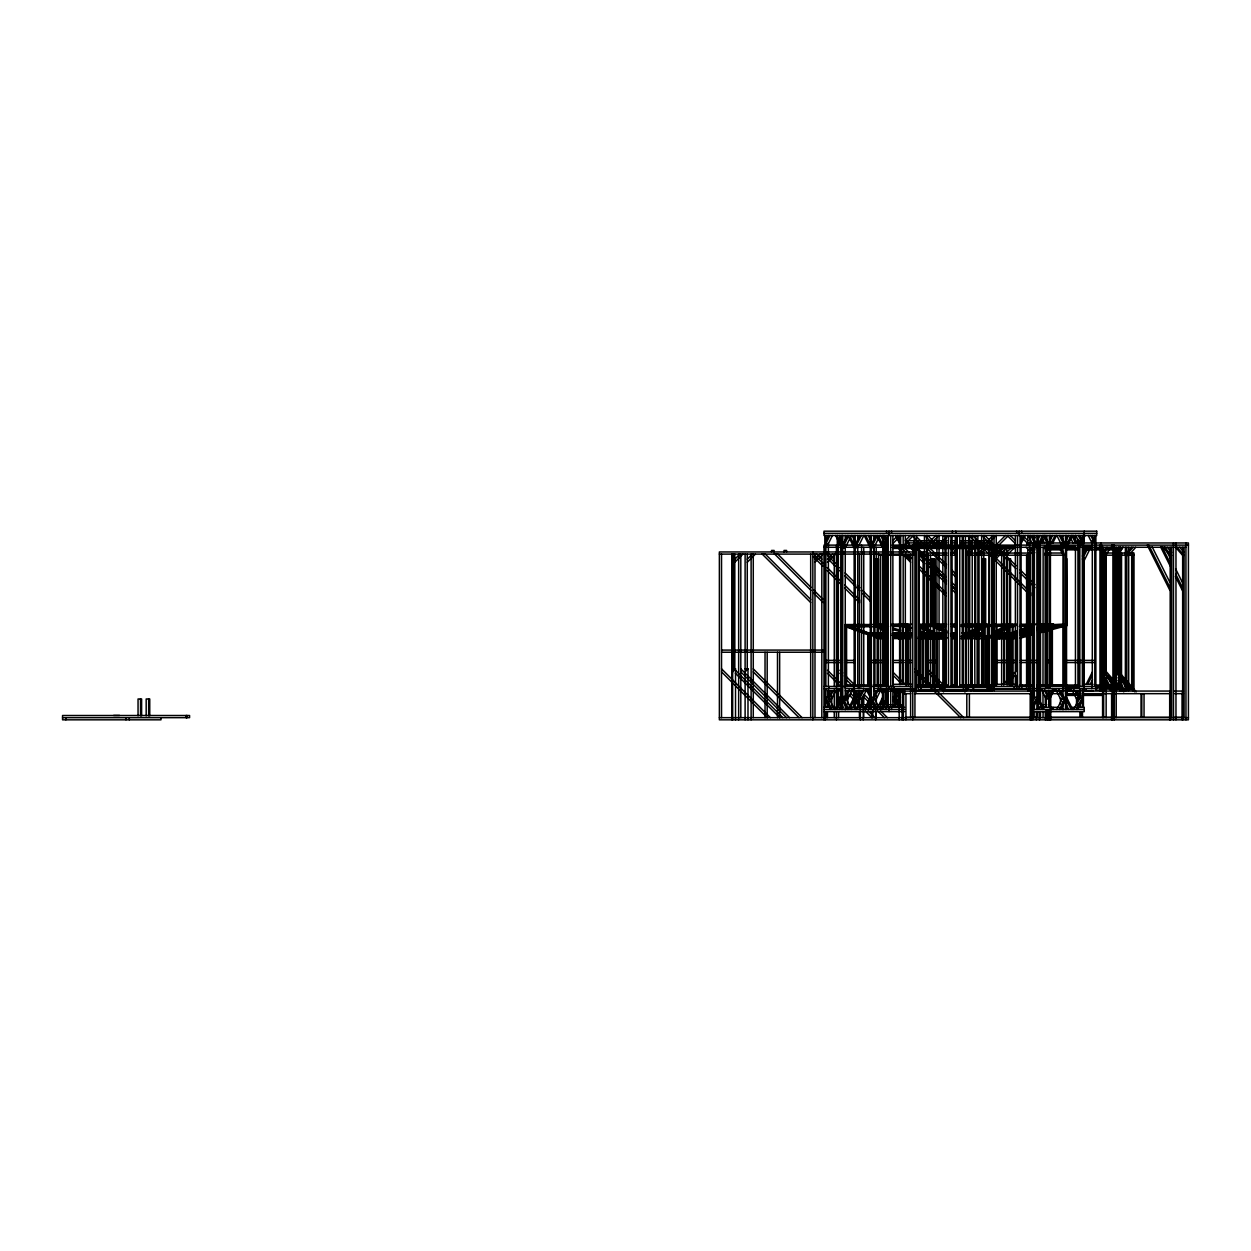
<?xml version="1.0" encoding="UTF-8"?>
<svg xmlns="http://www.w3.org/2000/svg" width="1251" height="1251" viewBox="0 0 1251 1251"><rect width="100%" height="100%" fill="white"/><g stroke="black" fill="none" stroke-linecap="round" stroke-linejoin="round"><path stroke-width="1.5" d="M874.934 684.954L874.934 626.11L877.921 626.501L877.921 634.288M875.137 558.806L875.137 624.64L877.389 624.64L877.389 558.806L874.386 558.806L874.386 624.233L888.335 624.233M876.623 624.233L876.638 558.806M877.17 638.354L877.186 686.471M877.17 634.46L877.17 626.704M878.515 624.233L878.53 558.806M931.448 625.531L931.651 581.746M931.651 577.899L931.651 558.65L934.919 558.806L934.919 624.64L933.887 624.077L933.887 585.593M931.932 624.233L931.932 558.806M933.887 581.746L933.887 558.65M934.169 624.233L934.184 558.806M984.944 558.806L984.944 624.64L982.707 624.64L982.707 558.806L985.694 558.806L985.694 624.233L961.644 637.134M996.609 634.351L996.609 684.954L996.609 634.585M1009.854 558.806L1009.854 624.64L1007.602 624.64L1007.602 558.806L1010.589 558.806L1010.605 624.233L993.419 633.444M1032.904 684.954L1032.919 626.579M1112.905 545.123L1112.905 719.825M1016.015 684.954L1016.062 675.352M1016.078 671.615L1016.265 634.992L1009.182 635.055L1009.182 684.954M873.902 625.531L874.089 624.077L887.272 631.145M912.214 632.85L892.698 632.85L901.064 637.322L900.861 638.792L898.625 638.792L898.812 637.322L892.229 633.788M933.684 625.531L933.887 624.077M876.357 625.297L876.107 626.735L848.976 626.735M893.855 635.055L894.121 633.616L911.698 633.616M844.894 625.969L845.285 624.53L874.934 624.53M847.036 626.735L847.427 625.297L870.571 625.297M868.178 634.288L868.554 632.85L886.803 632.85M880.548 637.134L880.157 638.573L887.366 638.573M880.626 638.745L881.017 637.291L845.285 624.53M926.24 638.589L926.631 637.134L926.6 686.283M934.919 634.288L935.31 632.85L936.733 633.616M940.345 637.134L939.954 638.573L938.531 637.807M941.487 637.807L941.862 636.368M941.424 638.573L941.815 637.134M910.134 634.288L910.65 632.85M919.188 634.882L926.068 638.573L926.631 637.134M825.895 540.573L828.428 535.491M829.96 535.491L825.895 543.622L828.381 543.622L832.447 535.491M838.358 540.573L840.891 535.491M842.423 535.491L838.358 543.622L840.844 543.622M842.767 544.701L847.365 535.491M848.882 535.491L842.767 547.75L845.254 547.75L851.384 535.491M855.215 544.701L859.828 535.491M861.345 535.491L855.215 547.75L857.717 547.75L863.847 535.491M871.353 544.701L875.966 535.491M877.483 535.491L871.353 547.75L873.839 547.75L879.969 535.491M883.816 544.701L886.115 540.088M886.881 541.62L883.816 547.75L886.302 547.75L887.835 544.685M829.21 695.869L831.759 690.787M833.275 690.787L829.21 698.918L831.712 698.918L835.777 690.787M835.559 709.473L841.688 697.214M837.075 709.473L841.688 700.263M845.254 695.869L847.787 690.787M839.562 709.473L842.642 703.343M851.806 688.629L851.806 690.787L847.74 698.918L845.254 698.918L849.32 690.787L849.32 688.629M848.772 707.941L854.136 697.214M850.305 707.941L854.136 700.263M852.791 707.941L855.105 703.343M859.546 695.869L862.095 690.787M866.099 688.629L866.099 690.787L862.033 698.918L859.546 698.918L863.612 690.787L863.612 688.629M864.144 709.473L870.274 697.214M865.676 709.473L870.274 700.263M873.839 695.869L876.388 690.787M868.163 709.473L871.228 703.343M880.407 688.629L880.407 690.787L876.341 698.918L873.839 698.918L877.921 690.787L877.921 688.629M878.906 704.876L882.737 697.214M880.438 704.876L882.737 700.263M881.017 709.473L887.147 697.214M882.534 709.473L887.147 700.263M885.036 709.473L886.568 706.408M895.779 704.876L899.61 697.214M898.062 703.343L899.61 700.263M1021.097 540.573L1023.631 535.491M1021.097 543.622L1025.163 535.491M1033.561 540.573L1035.249 537.179M1037.767 540.088L1040.081 535.491M1037.955 544.701L1042.568 535.491M964.693 691.881L966.319 688.629M1037.955 547.75L1044.085 535.491M1050.23 540.088L1052.529 535.491M1051.184 543.153L1055.031 535.491M1052.716 543.153L1056.548 535.491M1066.368 540.088L1068.667 535.491M1066.556 544.701L1071.153 535.491M1066.556 547.75L1072.686 535.491M1082.85 540.088L1085.149 535.491M1082.412 556.101L1086.243 548.423M1082.412 559.15L1087.776 548.423M1084.132 560.683L1090.262 548.423M1103.663 552.363L1106.212 547.281M1104.477 553.786L1107.729 547.281M1032.857 700.279L1034.389 697.214L1036.876 697.214L1033.045 704.876M1106.963 553.786L1110.216 547.281M1037.908 694.039L1039.534 690.787L1032.169 690.787M1033.045 707.941L1036.876 700.263M1116.971 550.659L1118.66 547.281M1117.753 552.16L1120.192 547.281M1119.426 553.786L1122.679 547.281M1049.761 695.869L1052.31 690.787M1049.761 698.918L1053.827 690.787L1053.827 688.629M1056.86 709.473L1062.99 697.214L1065.477 697.214L1059.347 709.473M1066.509 694.039L1068.135 688.629M1060.879 709.473L1065.477 700.263M1073.718 709.473L1079.848 697.214L1082.35 697.214L1076.22 709.473M1086.181 684.313L1092.311 672.053M1087.713 684.313L1092.311 675.102M1077.736 709.473L1082.35 700.263M1090.2 684.313L1092.498 679.7M1114.782 552.363L1119.176 547.281M1116.22 552.363L1120.615 547.281M1117.393 554.052L1123.257 547.281M1127.245 552.363L1131.639 547.281M1128.683 552.363L1133.078 547.281M1129.856 554.052L1135.72 547.281M732.664 671.912L735.525 668.863L732.664 668.863M745.111 671.912L747.989 668.863L745.111 668.863M734.822 559.197L739.904 554.099M734.822 562.246L742.953 554.099M747.269 559.197L752.367 554.099M747.269 562.246L755.416 554.099M814.995 559.197L820.077 554.099M814.995 562.246L823.127 554.099M827.458 559.197L832.54 554.099M827.458 562.246L835.59 554.099M892.87 540.573L897.952 535.491M892.87 543.622L901.001 535.491M905.333 540.573L910.415 535.491M905.333 543.622L913.465 535.491M909.039 544.983L909.039 542.84L906.084 542.918L906.084 545.061L906.115 540.729M926.6 544.701L935.811 535.491M927.961 546.39L938.86 535.491M939.063 544.701L946.96 536.804M940.424 546.39L944.505 542.293M951.776 551.097L955.592 547.281M951.855 554.052L955.92 549.987M966.757 552.363L971.855 547.281M966.757 555.413L974.904 547.281M983.786 544.701L992.997 535.491M979.22 552.363L983.036 548.548M985.163 546.39L996.046 535.491M980.581 554.052L987.367 547.281M996.249 544.701L1005.46 535.491M997.61 546.39L1008.509 535.491M994.232 552.363L999.314 547.281M994.232 555.413L1002.364 547.281M994.029 557.633L1003.224 548.423M994.029 560.683L1006.273 548.423M1006.695 552.363L1011.778 547.281M1008.056 554.052L1014.827 547.281M894.434 692.694L897.155 689.989M894.528 695.869L899.61 690.787L899.485 705.736M894.528 698.918L902.659 690.787M970.839 691.334L973.544 688.629M1003.114 684.313L1015.374 672.053M1006.164 684.313L1015.374 675.102M961.112 636.212L983.458 624.233L983.442 558.806M965.6 636.212L987.946 624.233L962.144 624.233M979.424 629.159L985.897 625.688M967.117 636.962L988.134 625.688L988.134 686.471M984.302 637.134L989.463 634.366M994.623 631.599L1008.369 624.233M986.554 684.954L986.554 637.134L989.979 635.289M990.213 636.368L961.315 637.134M993.951 634.366L1012.841 624.233M989.776 636.962L986.554 638.698L960.893 638.635M1005.648 628.455L1010.792 625.688M990.479 637.807L986.742 638.589L986.554 637.134M994.138 635.821L1013.107 625.672L1013.044 631.427M1016.344 630.911L998.486 637.291L998.877 638.745L1016.062 633.053M1019.925 629.644L1035.5 624.53M999.784 637.291L1015.859 631.552M1021.207 629.644L1030.152 626.438M998.877 638.745L1016.547 632.427M1020.081 631.161L1034.217 626.11M1019.596 631.786L1031.966 627.376M1006.164 636.149L1009.838 635.164M1020.832 632.208L1031.825 629.269M1037.329 627.799L1040.988 626.814M1047.759 625L1051.997 623.874L1052.372 625.312M1005.804 636.634L1009.526 635.633M1020.472 632.709L1031.731 629.691M1036.97 628.283L1042.834 626.72M1049.808 624.843L1053.467 623.874L1053.858 625.312M1050.715 625L1064.445 624.233M1007.305 636.634L1014.702 634.648M1020.253 633.162L1031.356 630.191M1036.907 628.706L1046.164 626.219M1006.555 637.588L1002.88 638.573L1002.395 636.368M1043.209 627.767L1048.713 626.298M1008.071 637.572L1004.365 638.573L1003.974 637.134M1013.529 636.118L1017.313 635.101M1028.197 632.177L1032.122 631.13M1037.36 629.722L1050.871 626.094L1050.871 686.471M1016.954 635.602L1005.835 638.573L1005.46 637.134M1024.35 633.616L1031.747 631.63M1037.298 630.144L1052.372 626.125M1021.066 636.352L1026.555 634.867M1037.548 631.927L1059.519 626.047M1019.628 638.291L1030.605 635.352M1037.939 633.381L1063.647 626.501L1063.663 684.954M892.37 626.438L906.49 626.501L906.49 684.954M911.838 627.924L904.27 623.874L891.728 624.233M910.525 625.641L907.225 623.874L904.958 624.233L911.791 624.233M823.987 533.333L1096.72 533.333M947.038 540.729L906.084 540.76L906.084 542.918L947.101 542.84M950.916 540.76L956.78 540.729M960.659 540.76L986.773 540.729M950.916 542.918L956.843 542.84M960.659 542.918L980.158 542.887M980.909 542.918L990.745 542.84M1033.326 542.965L1027.524 542.965L1027.524 545.123M1039.128 542.965L1062.349 542.965M1068.151 542.965L1188.419 542.965L1188.419 719.825L719.372 719.825L719.372 551.957L913.715 551.957M841.454 545.123L823.971 545.123L823.971 719.825M845.348 545.123L870.618 545.123M874.496 545.123L888.101 545.123M891.994 545.123L1033.826 545.123M1039.128 545.123L1062.881 545.123M1066.102 545.123L1188.45 545.123M892.87 546.265L1015.374 546.265M1044.46 546.265L1059.769 546.265M1067.431 546.265L1075.094 546.265M1082.74 546.265L1092.311 546.265M823.971 547.281L870.618 547.281M873.245 547.281L888.101 547.281M891.994 547.281L1173.501 547.281M1174.517 547.281L1185.964 547.281M1046.852 547.75L1049.339 547.75M1075.453 547.75L1077.94 547.75M892.87 548.423L1015.374 548.423M1044.46 548.423L1060.348 548.423M1065.539 548.423L1077.064 548.423M1082.74 548.423L1092.889 548.423M1095.016 548.423L1100.833 548.423M1108.339 548.423L1114.156 548.423M916.733 549.861L918.922 549.861M989.353 549.861L991.543 549.861M1045.429 549.861L1061.739 549.861M1065.539 549.861L1076.955 549.861M1084.773 549.861L1100.833 549.861M1107.62 549.861L1114.156 549.861M919.469 551.957L925.24 551.957M1182.648 552.363L1184.087 552.363L1179.693 547.281M947.023 553.067L928.336 553.067L928.336 632.74M950.76 553.067L956.374 553.067M968.305 553.067L988.869 553.067M995.092 553.067L1028.744 553.067L1028.744 691.099M719.372 554.099L912.777 554.099M919.469 554.099L925.24 554.099M878.483 555.209L915.873 555.209M928.336 555.209L947.023 555.209M950.76 555.209L956.374 555.209M966.429 555.209L990.729 555.209M993.231 555.209L1028.744 555.209M1045.164 555.178L1064.022 555.178M1101.599 555.178L1134 555.178M1103.663 555.413L1106.15 555.413M1114.782 555.413L1118.613 555.413M1127.245 555.413L1128.683 555.413M920.658 625L919.235 624.233L946.663 624.233M950.525 624.233L956.343 624.233M993.513 624.233L1016.625 624.233M1020.394 624.233L1050.621 624.233M946.194 624.53L934.716 624.53L934.638 585.765M951.933 624.53L955.764 624.53M967.242 624.53L990.198 624.53M1037.36 624.53L1063.303 624.53M880 625L887.819 625M891.728 625L903.441 625L903.503 683.015M918.906 625L945.693 625M951.432 625L957.171 625M960.987 625L982.035 625L982.285 626.438M990.401 624.906L986.695 624.906L986.883 626.36L990.604 626.36M994.123 624.906L1007.118 624.906L1007.305 626.36M1017.157 625L1011.418 625L1011.668 626.438L1015.515 626.438M1020.988 625L1030.543 625M1037.751 625.969L1063.803 625.969M994.31 626.36L1005.444 626.36M879.625 626.438L888.538 626.438M918.938 626.438L945.819 626.438M951.573 626.438L957.328 626.438M961.175 626.438L980.362 626.438M1019.346 626.438L1030.871 626.438M1051.09 626.438L1054.765 626.438M1060.254 626.438L1063.913 626.438M935.889 626.735L945.584 626.735M951.401 626.735L957.203 626.735M966.898 626.735L978.517 626.735M1037.626 626.735L1062.818 626.735M946.632 632.85L923.989 632.85L923.989 634.288M952.136 632.85L956.061 632.85M961.722 632.85L967.383 632.85L967.648 634.288M973.09 632.85L982.598 632.85M1013.06 632.85L996.781 632.85L997.031 634.288M1019.534 632.85L1032.31 632.85M1032.841 632.834L1034.358 632.834M874.543 633.616L888.022 633.616M946.647 633.616L925.412 633.616L925.412 635.055M950.51 633.616L956.311 633.616M974.764 633.616L982.473 633.616M1011.934 633.616L995.358 633.616L995.608 684.954M1019.721 633.616L1031.277 633.616M971.042 634.288L982.535 634.288M1016.297 634.288L1012.622 634.288L1012.231 632.85M1019.956 634.288L1030.965 634.288M869.007 634.585L867.709 634.585L867.709 684.954M870.305 635.055L869.023 635.055L869.023 686.471M874.183 635.055L887.741 635.055M895.7 635.055L912.182 635.055M927.351 635.055L946.788 635.055M950.682 635.055L957.218 635.055M982.395 635.055L968.462 635.039L968.462 686.471M993.372 635.039L1006.742 635.055M1020.159 635.055L1031.794 635.055M1032.841 635.414L1034.358 635.414M880.266 636.368L887.71 636.368M893.292 636.368L897.014 636.368L896.764 637.807L893.011 637.807M910.963 636.368L899.25 636.368L899.25 637.807L910.963 637.807M918.781 636.368L924.63 636.368L924.63 637.807L918.781 637.807M929.446 636.368L945.693 636.368M951.37 636.368L957.046 636.368L953.653 634.679M993.998 636.368L1003.458 636.368M1004.256 636.368L1017.282 636.368M887.71 637.134L879.719 637.291L874.355 635.383M893.073 637.134L898.437 637.134L898.187 638.573L892.776 638.573M900.689 637.134L910.447 637.134M918.25 637.134L946.929 637.134M952.089 637.134L955.983 637.134M993.935 637.134L1002.504 637.134M1005.616 637.134L1016.359 637.134M898.812 637.322L901.064 637.322M879.891 637.807L887.381 637.807M927.069 637.807L946.913 637.807M994.295 637.807L1015.953 637.807M900.689 638.573L910.447 638.573M918.25 638.573L946.741 638.573M994.232 638.573L1016.86 638.573M926.631 638.635L932.292 638.635M937.953 638.635L945.49 638.635M952.214 638.635L955.748 638.635M721.53 650.082L823.142 650.082M721.53 652.24L823.142 652.24M825.895 660.387L842.423 660.387M846.114 660.387L854.886 660.387M871.353 660.387L887.882 660.387M892.588 660.387L904.02 660.387M907.194 660.387L911.447 660.387M925.756 660.387L936.905 660.387M994.936 660.387L1009.792 660.387M1012.966 660.387L1016.688 660.387M1020.363 660.387L1036.876 660.387M1045.836 660.387L1049.339 660.387M1065.821 660.387L1094.797 660.387M825.895 662.545L842.423 662.545M846.114 662.545L854.886 662.545M871.353 662.545L887.882 662.545M892.588 662.545L904.02 662.545M907.194 662.545L911.447 662.545M925.756 662.545L936.905 662.545M994.936 662.545L1009.792 662.545M1012.966 662.545L1016.688 662.545M1020.363 662.545L1036.876 662.545M1045.836 662.545L1049.339 662.545M1065.821 662.545L1094.797 662.545M892.87 684.313L912.276 684.313M994.029 684.313L1015.374 684.313M1083.413 684.313L1093.03 684.313M870.305 684.954L845.301 684.954L845.285 626.579L846.583 626.579L846.599 684.954M873.214 684.954L888.226 684.954M919.422 684.954L947.304 684.954M952.214 684.954L955.748 684.954M960.893 684.954L990.557 684.954M1019.44 684.954L1034.217 684.954M1036.876 684.954L1064.71 684.954M916.733 685.032L918.922 685.032M989.353 685.032L991.543 685.032M1052.216 685.032L1076.955 685.032M1095.11 685.032L1100.833 685.032M1104.633 685.032L1114.156 685.032M823.987 686.471L912.276 686.471M916.373 686.471L991.871 686.471M993.544 686.471L1034.217 686.471M1037.454 686.471L1064.71 686.471M1065.539 686.471L1100.004 686.471M1104.524 686.471L1113.327 686.471M918.171 687.331L990.073 687.331M1067.181 687.331L1076.986 687.331M1105.212 687.956L1110.888 687.956M823.987 688.629L842.251 688.629M870.743 688.629L845.426 688.629L845.426 686.471M874.027 688.629L912.292 688.629M987.993 688.629L1096.72 688.629L1096.72 686.471M1052.013 688.91L1056.376 688.91M1101.599 688.91L1134 688.91M878.483 688.941L915.873 688.941M939.548 688.941L943.285 688.941M968.587 688.941L966.429 688.941L966.429 691.099M1028.744 688.941L991.355 688.941L991.355 691.099M827.302 690.787L836.982 690.787L836.982 688.629M840.109 688.629L840.109 690.787L841.673 690.787M845.254 690.787L851.806 690.787M852.572 688.629L852.572 690.787L854.089 690.787M854.402 688.629L854.402 690.787L866.099 690.787M866.865 688.629L866.865 690.787L870.555 690.787M873.839 690.787L880.407 690.787M887.115 690.787L883.519 690.787L883.519 688.629M892.37 690.787L903.3 690.787M916.311 690.787L934.732 690.787M991.934 690.787L973.497 690.787L973.497 688.629M1042.13 688.629L1042.13 690.787L1053.827 690.787M1056.423 688.629L1056.423 690.787L1068.135 690.787M1080.927 690.787L1068.886 690.787L1068.886 688.629M1093.39 690.787L1083.71 690.787L1083.71 688.629M1052.013 691.068L1058.502 691.068M1067.15 691.068L1071.919 691.068M1082.334 691.068L1170.999 691.068M1174.392 691.068L1183.462 691.068M903.363 693.664L910.712 693.664M914.59 693.664L1031.34 693.664M1050.84 693.664L1059.816 693.664M1065.555 693.664L1073.827 693.664M1082.803 693.664L1170.999 693.664M1174.72 693.664L1183.462 693.664M1066.431 693.898L1076.001 693.898M1082.084 693.898L1103.163 693.898M1066.431 695.415L1076.001 695.415M1082.084 695.415L1103.163 695.415M840.844 697.214L838.358 697.214L840.656 701.811M857.717 697.214L855.215 697.214L859.046 704.876M1062.99 535.491L1062.99 698.918L1060.488 698.918L1056.423 690.787M1041.786 704.735L1046.774 704.735M860.36 706.893L902.065 706.893M1042.49 706.893L1046.086 706.893M823.987 707.315L843.346 707.315M849.148 707.315L872.103 707.315M877.921 707.315L881.783 707.315M904.536 707.315L886.568 707.315L886.568 709.473M1038.064 707.315L1059.081 707.315M1070.7 707.315L1084.257 707.315L1084.257 711.631L1032.575 711.631M823.987 709.473L904.582 709.473M1032.575 709.473L1084.257 709.473M823.987 711.631L904.582 711.631M113.606 715.447L119.58 715.447M905.943 717.245L1030.261 717.245M1033.013 717.245L1036.891 717.245M1049.464 717.245L1112.921 717.245M1115.407 717.245L1170.436 717.245M1174.392 717.245L1182.899 717.245M62.55 717.667L189.573 717.667L189.573 715.509L62.55 715.509L62.55 719.825L160.988 719.825L160.988 717.667M719.372 717.667L1188.45 717.667M1095.641 687.049L1099.457 687.221M1105.149 687.456L1110.857 687.706M1095.626 687.909L1099.426 688.081M1105.133 688.331L1110.825 688.566M1095.548 690.067L1099.348 690.239M933.387 686.471L933.246 625.891L934.732 626.704M893.323 628.205L900.72 630.191M908.117 632.162L911.823 633.162M881.83 626.688L887.459 628.19M892.933 629.66L900.517 631.692M845.785 625.172L870.79 634.101M848.819 627.376L878.859 638.104M845.754 626.735L870.493 635.586M874.027 636.837L879.328 638.745M903.441 625L902.002 624.233L910.603 628.846M903.441 626.438L902.002 625.672L910.603 630.285M938.829 626.735L947.07 631.145M931.635 624.077L932.683 624.64M938.234 627.611L944.818 631.145M934.466 625.969L946.866 632.599M951.808 635.258L955.107 637.025M933.09 626.423L946.272 633.491M919.235 624.233L936.42 633.444M939.861 635.289L943.301 637.134L942.91 638.573L918.86 625.672M931.51 631.599L935.216 633.585M919.985 627.079L929.399 632.13M920.157 627.955L923.457 629.722M918.781 630.051L931.979 637.134L931.979 638.573L930.541 637.807M918.703 631.599L929.024 637.134L929.024 638.573M919.188 633.444L926.068 637.134L926.068 638.573M876.341 624.077L887.866 630.269M874.684 625.969L887.084 632.599M892.026 635.258L898.625 638.792M1024.022 536.757L1027.822 540.573M1032.419 547.281L1034.952 549.815M1022.411 538.196L1027.822 543.622L1027.822 535.491M1029.37 547.281L1034.796 552.692M1029.073 547.281L1034.155 552.363M1026.023 547.281L1034.155 555.413M1010.276 535.491L1015.374 540.573M1007.227 535.491L1015.374 543.622M997.328 546.968L1016.156 565.796M1020.206 569.846L1034.999 584.639M984.881 535.491L992.778 543.372M994.279 546.968L999.69 552.379M1002.411 555.1L1007.837 560.526M1010.542 563.231L1015.968 568.658M1020.034 572.723L1034.937 587.642M981.832 535.491L992.731 546.39M972.434 535.491L981.628 544.701M969.369 535.491L980.268 546.39M927.695 535.491L936.905 544.701M926.006 536.851L935.545 546.39M929.055 547.281L935.795 554.005M938.485 556.695L946.554 564.764M951.933 570.159L955.967 574.193M916.545 536.804L924.442 544.701M926.006 547.281L946.35 567.61M951.761 573.036L955.827 577.102M912.182 535.491L923.082 546.39M919.282 549.971L946.209 576.883M951.589 582.262L956.968 587.642M918.969 552.692L946.084 579.807M951.511 585.233L956.937 590.66M919.626 554.005L923.66 558.04M926.35 560.729L937.124 571.504M939.814 574.193L946.538 580.917M951.917 586.297L955.967 590.347M919.266 555.381L923.082 559.197M909.852 547.281L913.918 551.347M926.115 563.544L946.444 583.873M951.87 589.299L955.936 593.365M919.016 558.181L923.082 562.246M905.005 548.423L908.961 552.379M901.955 548.423L906.037 552.52M908.773 555.241L911.494 557.962M900.439 547.281L904.473 551.316M908.507 555.35L911.197 558.04M919.282 566.109L946.194 593.037M905.536 554.099L910.619 559.197M897.389 547.281L902.815 552.692M905.521 555.413L909.586 559.478M919.078 568.97L946.194 596.086M902.487 554.099L910.619 562.246M829.194 554.099L834.276 559.197M827.49 555.46L835.668 563.529M839.702 567.563L842.392 570.253M845.082 572.942L854.511 582.372M857.201 585.061L859.89 587.751M862.58 590.441L870.649 598.51M828.615 559.525L835.402 566.312M839.468 570.378L842.173 573.083M844.894 575.804L859.797 590.707M862.518 593.427L870.649 601.559M816.731 554.099L821.813 559.197M813.682 554.099L823.205 563.529M827.239 567.563L842.048 582.372M844.738 585.061L859.546 599.855L859.546 602.904L844.628 588.001M927.398 668.863L945.021 686.486M813.447 556.82L822.939 566.312M827.005 570.378L841.923 585.28M927.398 671.912L942.191 686.721M914.934 668.863L963.739 717.667M914.934 671.912L960.69 717.667M811.039 587.391L777.387 553.74L774.338 553.74L810.945 590.347M813.729 590.081L823.142 599.495M892.87 672.053L905.13 684.313M813.65 593.068L823.142 602.56M892.87 675.102L902.08 684.313M810.679 599.495L764.924 553.74L761.875 553.74L810.679 602.56M892.87 697.214L903.769 708.113M892.87 700.263L898.124 705.533M839.937 670.223L842.658 672.929M846.724 676.994L854.855 685.141M864.347 694.618L869.773 700.044M880.61 710.896L887.397 717.667M839.937 673.257L842.627 675.947M846.661 679.997L853.385 686.721M862.815 696.135L868.194 701.53M877.608 710.943L884.348 717.667M827.474 670.223L842.392 685.141M850.524 693.273L858.655 701.404M868.147 710.896L874.934 717.667M827.474 673.257L842.267 688.066M849.007 694.79L858.421 704.219M865.145 710.943L871.884 717.667M753.274 668.863L802.079 717.667M753.274 671.912L799.029 717.667M740.811 668.863L789.616 717.667M740.811 671.912L786.566 717.667M782.798 717.621L733.993 668.816L733.993 554.099M735.338 673.21L779.748 717.621M721.53 668.816L770.335 717.621M721.53 671.865L767.285 717.621M1177.05 547.281L1184.087 555.413L1182.648 555.413L1175.612 547.281M1167.23 547.281L1171.624 552.363M1164.587 547.281L1171.624 555.413L1170.185 555.413L1163.149 547.281M1117.596 670.301L1136.236 691.834M1121.131 676.04L1124.852 680.356M1128.59 684.657L1134.798 691.834M1121.459 677.823L1131.686 689.629M1121.303 679.293L1130.247 689.629M1105.133 670.301L1123.773 691.834M1108.667 676.04L1112.389 680.356M1105.165 673.398L1119.223 689.629M1107.557 677.823L1117.784 689.629M1164.587 546.812L1170.514 558.681M1175.596 568.845L1183.227 584.092M1162.085 546.812L1170.561 563.763M1175.643 573.928L1182.43 587.485M1160.584 546.859L1170.17 566.031M1175.408 576.492L1183.243 592.176M1152.124 546.812L1169.92 582.403M1148.778 545.123L1169.966 587.485M1147.261 545.123L1169.92 590.441M1092.264 535.491L1094.797 540.573M1090.731 535.491L1094.797 543.622M1088.245 535.491L1092.311 543.622M1079.801 535.491L1082.35 540.573M1078.284 535.491L1082.35 543.622L1079.848 543.622L1075.782 535.491M1073.327 535.491L1077.174 543.153M1071.81 535.491L1075.641 543.153M1070.09 537.023L1073.155 543.153M1060.879 535.491L1065.477 544.701M1059.347 535.491L1065.477 547.75L1062.99 547.75L1056.86 535.491M1060.645 547.281L1063.178 552.363M1059.112 547.281L1062.365 553.786M1118.003 672.35L1126.713 689.786M1118.128 677.589L1119.864 681.076M1121.615 684.547L1124.227 689.786M1118.003 680.388L1123.085 690.552M1044.741 535.491L1048.573 543.153M1043.209 535.491L1047.04 543.153M1041.489 537.023L1044.554 543.153M1105.54 672.35L1114.25 689.786M1103.054 672.35L1101.302 668.863L1103.007 675.305M1105.665 677.589L1111.764 689.786M1105.54 680.388L1110.622 690.552M1032.278 535.491L1036.876 544.701M1030.746 535.491L1036.876 547.75L1034.389 547.75L1028.259 535.491M1079.019 695.869L1076.486 690.787L1076.532 694.461M1074.953 690.787L1079.019 698.918L1076.532 698.918L1072.467 690.787M1066.556 697.214L1072.686 709.473M1066.556 700.263L1071.153 709.473M1062.99 695.869L1060.441 690.787L1060.488 694.571M1066.368 704.876L1068.667 709.473M1062.99 698.918L1058.925 690.787L1058.925 688.629M1046.149 690.787L1048.682 695.869M1042.13 690.787L1046.196 698.918L1048.682 698.918L1044.616 690.787L1044.616 688.629M1037.955 697.214L1044.085 709.473M1037.955 700.263L1042.568 709.473M1032.7 692.475L1034.389 695.869M1037.767 704.876L1040.081 709.473M1032.763 695.665L1034.389 698.918L1034.389 535.491M897.061 535.491L899.61 540.573M895.544 535.491L899.61 543.622M884.598 535.491L887.147 540.573M883.081 535.491L887.147 543.622M880.626 535.491L883.691 541.62M878.906 537.023L882.737 544.701M877.373 537.023L882.737 547.75M868.163 535.491L871.228 541.62M865.676 535.491L870.274 544.701M941.909 688.629L943.535 691.881M864.144 535.491L870.274 547.75M852.025 535.491L855.105 541.62M850.305 537.023L854.136 544.701M848.772 537.023L854.136 547.75M839.562 535.491L842.642 541.62M837.075 535.491L841.688 544.701M835.559 535.491L841.688 547.75M897.202 690.787L900.454 697.292M886.255 690.787L887.96 694.164M884.738 690.787L887.991 697.292M881.157 690.787L882.784 694.039M879.969 709.473L873.839 697.214L871.353 697.214L877.483 709.473M871.134 695.665L868.694 688.629M868.382 690.787L870.931 695.869M866.865 690.787L870.931 698.918L870.931 692.616M871.353 700.263L875.966 709.473M855.934 690.787L858.467 695.869M854.402 690.787L858.467 698.918M852.572 690.787L855.012 695.665M855.215 700.263L859.062 707.941M851.384 709.473L845.254 697.214L842.767 697.214L848.882 709.473M840.109 690.787L842.548 695.665M842.767 700.263L847.365 709.473M838.358 700.263L842.189 707.941M834.511 709.473L828.381 697.214L825.895 697.214L832.024 709.473M825.895 700.263L830.492 709.473M1066.259 624.233L1066.775 625.672M1021.52 637.807L1021.004 636.368L1021.395 637.807M1067.228 625.531L1066.822 558.65M1021.442 632.85L1021.817 634.288M1008.306 636.368L1008.697 637.807M1000.253 637.134L1000.628 638.573M985.757 637.916L985.553 636.462L965.131 636.462L965.334 637.916M933.371 677.276L933.387 684.954M932.511 634.585L932.636 684.954M925.287 636.9L925.412 686.471M923.05 637.291L923.175 686.471M922.3 634.976L922.409 684.954M1185.932 542.965L1185.964 719.825M1184.087 547.281L1184.087 717.667M1182.899 693.664L1182.899 719.825M1182.648 547.281L1182.648 717.667M1182.148 692.991L1182.148 719.825M1175.971 542.965L1175.971 719.825M1173.469 542.965L1173.501 719.825M1171.624 547.281L1171.624 717.667M1170.436 693.664L1170.436 719.825M1170.185 547.281L1170.185 717.667M1169.685 692.991L1169.685 719.825M1144.04 693.664L1144.04 717.245M1141.803 693.664L1141.803 717.245M1141.037 693.664L1141.037 717.245M1134 691.068L1134 553.02L1101.599 553.02L1101.599 691.068M1132.921 555.178L1132.921 688.91M1132.765 553.02L1132.765 691.068M1131.686 555.178L1131.686 688.91M1128.683 547.281L1128.683 690.568M1126.807 547.281L1126.807 690.568M1125.368 547.281L1125.368 690.568M1121.537 553.02L1121.537 691.068M1120.302 553.02L1120.302 691.068M1119.223 555.178L1119.223 688.91M1118.613 555.022L1118.613 686.69M1117.878 554.818L1117.878 675.024M1117.878 682.78L1117.878 686.658M1116.22 717.667L1116.22 547.281L1116.127 551.144M1116.127 555.022L1116.127 682.811M1116.127 686.69L1116.127 690.568M1114.344 545.123L1114.344 719.825M1113.984 549.861L1113.984 679.23M1113.499 545.123L1113.499 549.001M1112.42 545.123L1112.42 549.001M1112.155 691.068L1112.155 693.664M1111.858 545.123L1111.858 547.281M1111.858 717.667L1111.858 719.825M1111.607 693.664L1111.607 719.825M1106.15 555.022L1106.15 717.667M1105.415 554.818L1105.415 675.024M1105.415 680.841L1105.415 690.536M1103.929 555.178L1103.929 688.91M1103.663 547.281L1103.663 717.667M1102.678 555.178L1102.678 688.91M1102.835 693.898L1102.835 695.415M1102.584 547.281L1102.584 717.667M1101.85 545.123L1101.85 690.536M1101.036 542.965L1101.036 690.708M1099.957 545.123L1099.957 690.708M1095.876 535.491L1095.876 686.471M1094.797 535.491L1094.797 686.471M1092.311 540.573L1092.311 686.471M1091.732 686.471L1091.732 688.629M1086.196 688.629L1086.196 690.787M1084.257 531.175L1084.132 542.668M1084.132 548.423L1084.132 554.24M1084.117 557.586L1084.117 685.032M1084.257 686.471L1084.257 688.629M1083.429 535.491L1083.429 686.471M1083.429 688.629L1083.429 707.315M1082.35 535.491L1082.35 686.471M1082.35 688.629L1082.35 707.315M1082.49 711.803L1082.49 717.245M1081.177 711.803L1081.177 717.245M1080.098 690.787L1080.098 698.136M1080.098 703.641L1080.098 707.315M1079.848 540.573L1079.848 686.471M1079.848 688.629L1079.848 697.98M1079.848 703.578L1079.848 707.315M1079.894 711.803L1079.894 717.245M1079.269 686.471L1079.269 688.629M1079.019 541.292L1079.019 688.206M1079.019 690.787L1079.019 699.966M1079.019 703.641L1079.019 707.315M1077.94 539.353L1077.94 688.206M1077.611 698.136L1077.611 705.486M1076.532 698.136L1076.532 705.486M1075.453 535.491L1075.453 543.215M1075.453 547.078L1075.453 688.206M1073.749 688.629L1073.749 690.787M1071.388 688.629L1071.388 690.787M1071.247 688.629L1071.247 690.787M1066.65 684.954L1066.65 686.471M1066.743 693.898L1066.743 695.415M1066.556 535.491L1066.556 709.473M1065.477 535.491L1065.477 709.473M1063.85 686.971L1063.85 553.02L1045.164 553.02L1045.164 686.971M1062.99 701.748L1062.99 709.739M1060.488 698.371L1060.488 704.047M1053.045 707.315L1053.045 709.473M1052.372 625.719L1052.372 686.471M1051.606 707.315L1051.606 709.473M1050.762 695.525L1050.762 706.737M1050.762 710.49L1050.762 719.825M1050.418 535.491L1050.418 624.421M1050.23 694.899L1050.23 719.825M1049.949 686.471L1049.949 688.629M1049.761 690.787L1049.761 707.315M1049.464 697.401L1049.464 706.737M1049.464 710.49L1049.464 719.825M1049.339 535.491L1049.386 686.471M1048.682 690.787L1048.682 707.315M1048.51 686.471L1048.51 688.629M1048.166 710.49L1048.166 719.825M1047.728 684.954L1047.728 686.471M1047.494 555.178L1047.494 686.971M1047.525 710.49L1047.525 719.825M1046.852 535.491L1046.852 686.283M1046.821 632.834L1046.821 635.414M1046.399 684.954L1046.399 686.471M1046.243 555.178L1046.243 686.971M1046.196 695.869L1046.196 707.315M1046.086 710.49L1046.086 719.825M1045.304 535.491L1045.304 539.087M1045.304 547.281L1045.304 554.24M1045.304 696.369L1045.304 704.125M1045.304 711.866L1045.304 719.825M1043.146 547.281L1042.99 686.69M1042.99 690.568L1042.99 707.988M1043.146 711.866L1042.99 717.667M1042.818 539.087L1042.818 542.668M1041.739 539.087L1041.739 542.668M1040.504 547.281L1040.504 624.734M1040.504 628.596L1040.504 704.125M1040.504 711.866L1040.504 717.667M1039.659 545.123L1039.659 624.734M1039.659 628.596L1039.659 686.69M1039.659 690.568L1039.659 700.247M1039.659 711.866L1039.659 719.825M1039.425 545.123L1039.425 624.734M1039.425 628.596L1039.425 702.186M1039.425 711.866L1039.425 719.825M1037.955 535.491L1037.955 709.473M1037.501 711.866L1037.501 717.667M1036.876 535.491L1036.876 709.473M1036.313 711.866L1036.313 719.825M1034.389 701.748L1034.389 709.739M1034.155 547.281L1034.217 688.629M1034.155 711.866L1034.155 717.667M1033.561 535.491L1033.561 539.353M1033.561 545.17L1033.561 549.033M1033.561 554.834L1033.561 624.53M1032.841 545.123L1032.841 719.825M1031.34 719.825L1031.34 691.068L878.483 691.099L878.483 553.067M1030.683 547.281L1030.683 717.667M1030.324 688.629L1030.324 690.787L1027.837 690.787L1027.837 688.629M1030.261 693.664L1030.261 719.825M1029.98 535.491L1029.98 543.231M1029.98 549.033L1029.98 686.471M1029.589 545.123L1029.589 543.606L1026.993 543.606L1026.993 545.123M1027.822 549.033L1027.822 686.471M1026.586 555.209L1026.586 688.941M1021.989 684.954L1021.989 686.471M1021.676 531.175L1021.676 533.333M1021.676 686.471L1021.676 688.629M1021.097 535.491L1021.097 686.471M1020.018 535.491L1020.018 686.471M1019.19 531.175L1019.19 535.491M1019.19 686.471L1019.19 688.629M1017.532 535.491L1017.532 686.471M1016.688 531.175L1016.688 533.333M1016.688 686.471L1016.688 688.629M1015.374 535.491L1015.374 686.471M1014.201 686.471L1014.201 688.629M1013.044 637.166L1013.044 684.954M1012.278 626.094L1012.278 633.694M1012.278 637.494L1012.278 684.954M1011.793 684.954L1011.793 634.585L1010.495 634.585L1010.495 684.954M1010.042 626.094L1010.042 633.694M1010.042 637.494L1010.042 684.954M1008.556 627.611L1008.556 633.334M1008.556 637.166L1008.556 679.23M1007.806 628.002L1007.806 633.694M1007.806 637.494L1007.806 684.954M1006.695 547.281L1006.695 634.413M1006.695 638.291L1006.695 684.766M1004.537 549.22L1004.537 553.083M1004.537 556.961L1004.537 624.734M1004.537 630.535L1004.537 634.413M1004.537 638.291L1004.537 682.827M1003.818 555.209L1003.818 624.984M1003.818 636.618L1003.818 685.063M1001.66 555.209L1001.66 685.063M996.359 634.632L996.359 684.954M996.249 535.491L996.249 556.758M996.249 560.62L996.249 684.344M994.232 547.281L994.232 690.568M994.029 535.491L994.029 690.067M991.871 535.491L991.871 546.265M992.074 547.281L992.074 690.568M991.543 548.423L991.543 686.471M990.073 686.471L990.073 689.489L918.171 689.489L918.171 686.471M989.385 548.423L989.353 686.471M989.166 548.423L989.134 686.471M987.383 626.094L987.383 684.954M987.195 687.331L987.195 689.489M986.836 684.954L986.836 686.471M985.788 638.635L985.788 684.954M985.131 626.094L985.131 637.494M983.786 535.491L983.786 624.421M983.786 628.283L983.786 686.283M983.646 627.611L983.646 686.471M982.895 628.002L982.911 686.471M981.628 535.491L981.628 624.421M981.628 628.283L981.628 686.283M981.409 684.954L981.409 686.471M980.158 540.729L980.205 544.998M979.033 547.281L979.033 624.734M979.033 630.535L979.033 686.69M977.86 540.244L977.86 536.351L942.832 536.351L942.832 686.471M977.86 548.047L977.86 624.077M977.86 629.925L977.86 686.471M977.109 637.134L977.109 686.471M975.717 536.351L975.717 637.729M974.717 542.199L974.717 630.535M974.717 634.413L974.873 686.471M972.746 684.954L972.746 686.471M972.23 536.351L972.23 631.88M972.23 635.774L972.23 686.471M971.464 634.632L971.448 686.471M970.698 635.039L970.698 684.954M969.728 536.351L969.728 631.88M969.4 693.664L969.4 717.245M968.649 536.351L968.649 631.88M968.587 555.209L968.587 632.74M966.57 547.281L966.57 634.413M966.804 693.664L966.804 717.245M966.429 553.067L966.429 632.74M966.225 638.87L966.225 686.471M965.412 536.351L965.412 686.471M965.412 688.629L965.412 691.647M963.254 536.351L963.254 686.471M963.333 688.629L963.333 690.787L944.912 690.787L944.912 688.629M963.129 638.635L963.129 684.954M962.254 536.351L962.254 686.471M959.767 536.351L959.767 686.471M957.265 536.351L957.265 686.471M956.186 536.351L956.186 686.471M955.827 531.175L955.827 533.333M955.295 536.351L955.295 546.093M955.295 550.002L955.295 633.835M955.201 638.635L955.201 684.954M954.45 637.134L954.45 686.471M952.402 531.175L952.402 533.333M952.042 536.351L952.214 686.471M950.963 536.351L950.963 686.471M948.477 536.351L948.477 686.471M945.991 536.351L946.194 686.69M945.49 637.134L945.49 686.471M944.99 536.351L944.99 686.471M943.989 638.635L943.989 684.954M939.063 535.491L939.063 686.283M937.124 635.461L937.124 686.471M936.905 535.491L936.905 686.283M936.373 635.055L936.373 686.471M934.888 684.954L934.888 686.471M934.638 558.65L934.638 581.887M934.732 626.11L934.716 686.471M934.137 634.648L934.137 684.954M932.402 558.65L932.402 578.009M932.402 581.887L932.402 624.484M931.901 684.954L931.729 686.471M930.494 555.209L930.494 687.002M928.336 636.618L928.336 687.002M928.133 638.635L928.133 684.954M927.398 547.281L927.398 574.381M927.398 578.259L927.398 634.413M927.398 638.276L927.398 686.69M926.6 535.491L926.6 634.085M924.442 535.491L924.442 634.085M923.082 556.054L923.082 633.944M922.425 686.471L922.425 635.055L920.189 635.461L920.189 686.471M921.049 687.331L921.049 689.489M920.455 626.532L920.455 632.38M919.688 626.125L919.688 631.818M919.516 633.616L919.438 686.471M919.141 548.423L919.141 686.471M918.922 548.423L918.922 686.471M916.733 548.423L916.733 686.471M916.373 535.491L916.373 546.265M916.373 548.423L916.373 692.006M915.873 553.067L915.873 691.099M914.934 547.281L914.934 717.667M914.215 535.491L914.215 546.265M914.215 548.423L914.215 554.24M912.777 545.123L912.777 719.825M910.619 554.099L910.619 717.667M909.352 625L909.352 626.438M908.742 628.018L908.742 684.954M907.976 629.534L907.976 684.954M907.225 623.874L907.225 625.312M905.943 693.664L905.943 719.825M905.74 626.094L905.755 684.954M905.333 535.491L905.333 549.033M905.333 556.773L905.333 624.53M904.864 691.068L904.864 693.664M904.27 623.874L904.27 625.312M903.55 690.787L903.55 707.315M903.363 691.068L903.363 719.825M903.175 535.491L903.175 545.17M903.175 554.834L903.175 682.593M903.05 690.787L903.05 707.613M902.753 626.125L902.753 683.062M902.065 719.825L902.065 704.735L860.36 704.735L860.36 719.825M900.689 535.491L900.689 545.17M900.689 549.033L900.689 684.532M900.564 690.787L900.564 705.736M899.61 535.491L899.61 545.17M899.61 549.033L899.61 684.532M899.61 690.489L899.61 703.578M899.188 704.735L899.188 719.825M898.281 690.489L898.281 701.717M896.42 690.489L896.42 701.717M894.981 690.489L894.981 705.455M894.528 690.787L894.528 707.315M894.027 686.471L894.027 688.629M893.105 636.571L893.12 685.126M892.87 535.491L892.87 686.471M892.87 688.629L892.87 707.315M891.541 531.175L891.541 533.333M891.541 686.471L891.541 688.629M891.541 707.315L891.541 709.473M890.712 535.491L890.712 686.471M890.712 688.629L890.712 705.455M889.054 531.175L889.054 535.491M889.054 686.471L889.054 688.629M889.054 707.315L889.054 711.631M888.226 535.491L888.226 686.471M888.226 688.629L888.226 705.455M887.147 535.491L887.147 686.471M887.147 688.629L887.147 707.315M886.568 531.175L886.568 533.333M886.568 686.471L886.568 688.629M886.302 539.353L886.302 543.215M886.302 547.078L886.302 686.283M886.052 693.711L886.052 699.966M885.817 690.489L885.817 701.717M885.223 547.078L885.223 686.283M883.957 690.489L883.957 705.455M883.816 535.491L883.816 686.283M882.737 535.491L882.737 686.283M882.612 684.954L882.612 686.471M882.518 688.629L882.518 705.455M880.641 555.209L880.641 688.941M877.921 638.182L877.921 684.954M876.216 547.281L876.216 558.9M876.341 695.869L876.341 704.047M876.216 711.866L876.216 717.667M875.7 710.49L875.7 719.825M874.058 547.281L874.058 559.948M873.839 535.491L873.839 539.353M873.839 544.701L873.839 700.263M873.839 705.611L873.839 709.739M872.823 710.49L872.823 717.667M871.9 711.835L871.9 717.667M871.353 535.491L871.353 709.473M870.274 535.491L870.274 709.473M868.069 684.954L868.069 686.471M863.753 547.281L863.753 686.69M863.753 694.43L863.753 704.125M863.753 711.866L863.753 717.667M863.487 684.954L863.487 686.471M863.237 704.735L863.237 719.825M861.986 684.954L861.986 686.471M862.033 698.136L862.033 705.486M861.595 545.123L861.595 686.69M861.595 698.199L861.595 704.125M859.734 686.471L859.734 688.629M859.546 690.787L859.546 707.315M859.437 554.099L859.437 686.518M859.437 711.835L859.437 717.667M858.467 690.787L858.467 707.315M858.295 686.471L858.295 688.629M857.717 535.491L857.717 541.292M857.717 545.155L857.717 686.283M857.717 704.047L857.717 707.847M856.638 707.315L856.638 709.473M855.215 535.491L855.215 686.283M855.215 692.069L855.199 709.473M854.136 535.491L854.136 707.55M847.74 695.869L847.74 704.047M847.521 684.954L847.521 686.471M845.254 535.491L845.254 541.292M845.254 544.701L845.254 700.263M845.254 703.672L845.254 709.739M842.767 535.491L842.767 709.473M841.688 535.491L841.688 709.473M840.844 543.231L840.844 686.471M840.844 688.629L840.844 697.98M840.594 690.787L840.594 698.136M838.358 539.353L838.358 686.471M838.358 688.629L838.358 705.455M838.592 711.866L838.592 717.667M837.279 535.491L837.279 686.471M837.279 688.629L837.279 707.315M836.434 545.123L836.45 688.629M836.434 690.411L836.434 707.988M836.434 711.835L836.434 719.825M834.495 688.629L834.495 690.787M834.276 554.099L834.276 686.518M834.276 690.411L834.276 707.941M834.276 711.835L834.276 717.667M831.712 695.869L831.712 705.486M829.21 690.787L829.21 701.811M828.96 686.471L828.96 688.629M828.381 543.231L828.381 686.471M828.381 688.629L828.381 697.98M828.381 701.717L828.381 707.315M828.131 690.787L828.131 698.136M828.131 701.811L828.131 707.315M827.458 711.835L827.458 717.667M826.129 711.866L826.129 717.667M825.895 535.491L825.895 686.471M825.895 688.629L825.895 707.315M825.3 711.835L825.3 719.825M824.816 535.491L824.816 686.471M824.816 688.629L824.816 707.315M821.813 554.099L821.813 717.667M814.995 554.099L814.995 717.667M812.837 551.957L812.837 719.825M810.679 554.099L810.679 717.667M786.598 551.957L786.598 550.44L784.002 550.44L784.002 551.957M779.654 652.24L779.654 717.667M777.496 652.24L777.496 717.667M774.134 551.957L774.134 550.44L771.539 550.44L771.539 551.957M767.191 652.24L767.191 717.667M765.033 652.24L765.033 717.667M753.274 554.099L753.274 717.667M751.116 554.099L751.116 719.825M747.989 668.863L747.989 719.825M747.269 554.099L747.269 668.988M745.111 554.099L745.111 719.825M740.811 554.099L740.811 717.667M738.653 554.099L738.653 719.825M735.525 668.863L735.525 719.825M734.822 554.099L734.822 668.988M732.664 554.099L732.664 719.825M731.835 554.099L731.835 719.825M721.53 554.099L721.53 717.667M187.087 715.509L187.087 717.667M186.462 715.509L186.462 717.667M186.118 715.509L186.118 717.667M149.745 715.807L149.745 698.981L146.179 698.981L146.179 715.807M148.666 698.981L148.666 715.807M141.613 715.807L141.613 698.981L138.048 698.981L138.048 715.807M140.534 698.981L140.534 715.807M129.291 717.667L129.291 719.825M125.976 717.667L125.976 719.825M65.865 717.667L65.865 719.825M996.609 626.11L996.609 631.802L996.609 626.11M918.625 542.84L918.547 545.061L918.625 542.84M977.328 542.84L977.25 545.076L977.328 542.84M989.791 542.84L989.713 545.076L989.791 542.84M1096.72 531.175L823.987 531.175L823.987 535.491L1096.72 535.491L1096.72 531.175M984.865 546.968L981.816 546.968L1030.621 595.773L1030.621 592.724L984.865 546.968M989.041 638.573L988.79 637.134L988.978 638.589M1046.618 554.256L1046.618 548.423L1046.508 554.256"/></g></svg>
